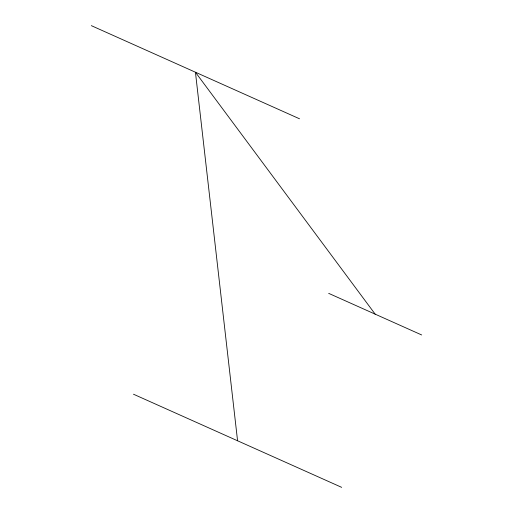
<?xml version="1.0" encoding="UTF-8"?>
<svg xmlns="http://www.w3.org/2000/svg" width="513" height="513" viewBox="0 0 513 513"><rect width="100%" height="100%" fill="white"/><g stroke="black" fill="none" stroke-linecap="round" stroke-linejoin="round"><path stroke-width="0.77" d="M91.333 25.65L299.534 118.792M328.673 293.353L421.667 334.957M133.47 394.208L341.671 487.35M375.17 314.155L195.434 72.224L237.57 440.776"/></g></svg>
